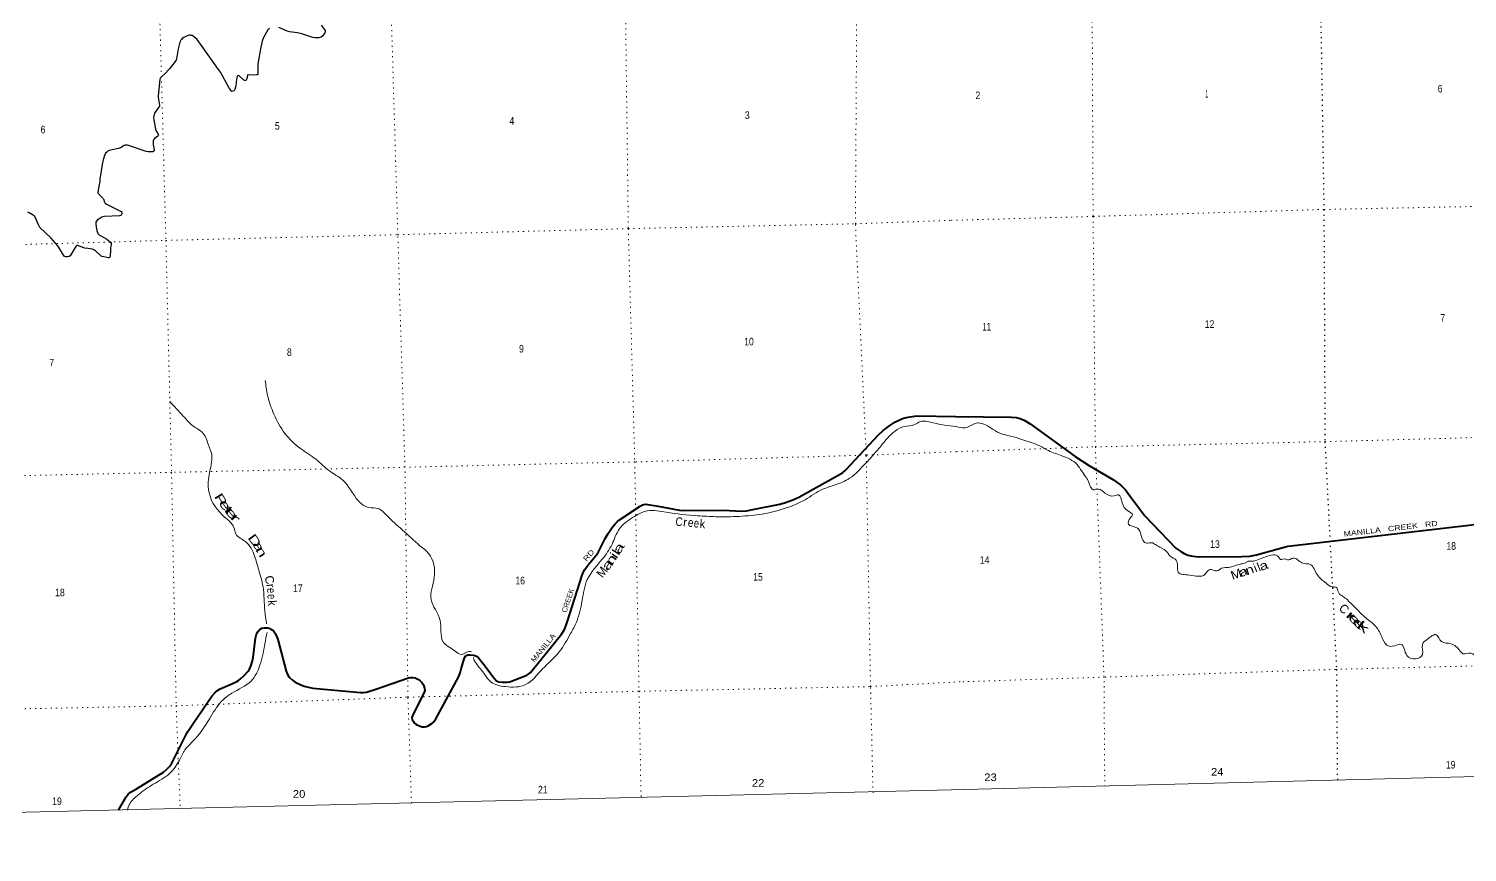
# Model space of a CAD drawing. Header units: feet. Extents: x 489137 to 739700, y 189004 to 379547.
# Drawn here: x 533287 to 566379, y 189004 to 207930 of the extents above; entities that cross this region are included whole.
import ezdxf
from ezdxf.enums import TextEntityAlignment as Align

# ---------------------------------------------------------------- set-up
doc = ezdxf.new("R2010")
doc.units = ezdxf.units.FT
doc.header["$LTSCALE"] = 80
doc.linetypes.add('DOTTED', pattern=[1.5, 0.3, -1.2])
for name, color, linetype, lineweight in [('26', 7, 'Continuous', 40), ('29', 7, 'Continuous', 25), ('39', 7, 'Continuous', 13), ('4', 7, 'Continuous', 13), ('6', 7, 'DOTTED', 25), ('7', 7, 'DOTTED', 13)]:
    doc.layers.add(name, color=color, linetype=linetype, lineweight=lineweight)
doc.layers.add('27', color=7, linetype='Continuous')
doc.layers.add('41', color=7, linetype='Continuous')

msp = doc.modelspace()

# ---------------------------------------------------------------- linework, layer by layer
at = {"layer": '26'}
for points in [[(541850.13, 192950.82), (542024.94, 193010.21), (542078.86, 193021.95), (542123.3, 193021.21), (542179.69, 193010.21), (542240.65, 192982.06), (542292.24, 192944.52), (542330.3, 192904.73), (542364.92, 192853.01), (542391.89, 192773.24), (542398.93, 192723.97), (542394.24, 192695.81), (542378.27, 192662.14), (542258.59, 192438.42), (542111.12, 192139.17), (542101.14, 192097.51), (542108.18, 192052.93), (542133.97, 192006), (542158.67, 191973.23), (542192.59, 191945), (542218.38, 191928.58), (542287.85, 191898.66), (542337.96, 191886.34), (542398.93, 191886.34), (542436.44, 191893.38), (542478.74, 191908.77), (542560.71, 191961.42), (542595.89, 191996.62), (542641.14, 192055.17), (543177.24, 193044.68), (543211.39, 193125.19), (543234.19, 193215.97), (543312.63, 193470.65), (543333.31, 193507.63), (543354.42, 193528.75), (543387.24, 193540.48), (543443.16, 193543.41), (543527.93, 193533.44), (543586.55, 193512.33), (543630.52, 193474.72), (543731.01, 193352.84), (543989.84, 193003.18), (544046.12, 192946.87), (544064.87, 192935.14), (544097.7, 192918.71), (544187.94, 192909.41), (544289.97, 192911.68), (544345.08, 192921.06), (544394.4, 192936.16), (544744.25, 193074.41), (544792.93, 193101.72), (544828.1, 193134.57), (544900.74, 193216.58), (545542.08, 194016.78), (545607.73, 194122.36), (545649.94, 194220.9), (545683.03, 194312.79), (546017.57, 195374.57), (546049.72, 195445.67), (546082.54, 195501.98), (546154.96, 195610.96), (546349.84, 195839.84), (546397.19, 195905.16), (546550.31, 196216.7), (546613.63, 196330.22), (546707.42, 196466.31), (546775.42, 196553.12), (546827.86, 196602.82), (546878.59, 196644.62), (547351.94, 196958.45), (547403.81, 196984.84), (547436.64, 196996.57), (547481.19, 197003.61), (547527.79, 196998.34), (547766.66, 196955.51), (548257.3, 196865.18), (548377.69, 196855.94), (549273.1, 196864.27), (549672.19, 196846.72), (549798.97, 196851.1), (549944.95, 196877.6), (550565.71, 197003.61), (550694.54, 197040.68), (550862.32, 197099.81), (550998.66, 197161.32), (552003.17, 197725.94), (552059.32, 197768.5), (552101.52, 197810.74), (552190.49, 197911.46), (552832.8, 198599.71), (552944.46, 198699.98), (553061.7, 198791.49), (553209.41, 198885.34), (553386.59, 198970.41), (553443.89, 198988.58), (553518.92, 199005), (553660.64, 199023.52), (553725.26, 199030.81), (554606.66, 199021.45)], [(554606.66, 199021.45), (555897.81, 199000.29), (555998.45, 198993.46), (556091.06, 198971.61), (556189.51, 198932.01), (556326.7, 198852.66), (557356.53, 198102.03), (557686.47, 197885.89), (558237.74, 197562.64), (558408.89, 197443.53), (558466.89, 197388.91), (558518.07, 197330.87), (558637.2, 197168.18), (558962.82, 196734.11), (559128.93, 196559.5), (559676.39, 195992.61), (559786.37, 195917.38), (559864.04, 195869.71), (559952.75, 195835.57), (560068.75, 195808.26), (560211.41, 195791.64), (561191.99, 195798.57), (561375.48, 195811.68), (561527.6, 195838.69), (562164.94, 196015.15), (562257.44, 196037), (568205.94, 196730.03)], [(535354.35, 189972.4), (535526.17, 190279.15), (535576.84, 190340.14), (535627.46, 190385.27), (535763.83, 190464.26), (536385.66, 190847.21), (536458.47, 190903.25), (536524.64, 190970.67), (536567.5, 191032.3), (536644.57, 191186.33), (536913.22, 191725.49), (536948.53, 191778.42), (537086.17, 191983.19), (537495.47, 192593.41), (537582.79, 192686.42), (537624.99, 192721.62), (537687.45, 192758.91), (537957.44, 192876.45), (538070.49, 192928.09), (538110.36, 192951.55), (538168.97, 192996.13), (538237.39, 193060.89), (538330.76, 193162.72), (538365.93, 193214.34), (538395.4, 193281.79), (538432.77, 193406.74), (538449.44, 193481.23), (538505.89, 193920.83), (538528.9, 194016.77), (538559.52, 194069.82), (538585.17, 194108.28), (538613.31, 194134.09), (538648.48, 194152.86), (538699.58, 194159.01), (538744.62, 194164.59), (538786.82, 194159.9), (538829.03, 194148.17), (538855.37, 194133.71), (538897.03, 194110.62), (538918.13, 194089.51), (538961.51, 194024.11), (539017.96, 193894.77), (539208.34, 193162.42), (539240.54, 193087.64), (539280.4, 193031.33), (539353.09, 192958.6), (539418.74, 192916.36), (539533.63, 192857.71), (539619.64, 192824.47), (539751.69, 192787.32), (539824.38, 192775.58), (539907.21, 192769.06), (540918.21, 192677.04), (540987, 192676.34), (541058.9, 192686.43), (541244.46, 192745.07), (541850.13, 192950.82)]]:
    msp.add_lwpolyline(points, dxfattribs=at)
at = {"layer": '29'}
for points in [[(538821.57, 207935.59), (538811.71, 207928.19), (538787.07, 207903.53), (538686.04, 207728.47), (538653.35, 207645.07), (538627.21, 207508.68)], [(540015.42, 208013.26), (540103, 207894.77), (540109.05, 207870.25), (540101.66, 207840.66), (540049.91, 207769.15), (540012.8, 207737.37), (539959.98, 207723.54), (539946.42, 207722.3), (539876.24, 207721.29), (539821.99, 207728.47), (539565.72, 207814.77), (539465.96, 207835.81), (539285.86, 207862.66), (539228.14, 207873.94), (539035.94, 207960.24)], [(537655.63, 206993.2), (537202.98, 207632.48), (537161.99, 207682.83), (537117.64, 207725.98), (537070.82, 207764.2), (537044.95, 207774.06), (537017.43, 207779.75), (536999.36, 207782.69), (536973.49, 207780.23), (536929.14, 207765.43), (536852.75, 207729.68), (536816.04, 207705.49), (536798.54, 207687.77), (536783.75, 207668.04), (536762.81, 207621.19), (536724.05, 207469.66), (536683.34, 207240.85), (536674.97, 207212.99), (536669.79, 207200.16), (536658.7, 207177.97), (536527.58, 207011.7), (536505.3, 206988.73), (536436.72, 206921.66)], [(538627.21, 207508.68), (538553.4, 207123.64), (538556.2, 206884.57), (538552.98, 206876.57), (538544.36, 206871.63), (538525.25, 206869.78), (538455.95, 206867.55), (538337.98, 206872.24), (538326.28, 206870.4), (538319.05, 206863.52), (538310.53, 206809.01), (538296.1, 206767.45), (538285.01, 206752.65), (538270.14, 206741.5), (538259.13, 206740.32), (538238.19, 206752.65), (538138.39, 206843.88), (538125.45, 206850.66), (538101.73, 206853.1), (538087.88, 206847.58), (538078.63, 206833.4), (538063.76, 206771.59), (538047.99, 206618.39), (538029.35, 206537.51), (538021.97, 206521.5), (538009.64, 206507.93), (537983.04, 206493.89), (537968.37, 206491.29), (537952.96, 206498.06), (537933.25, 206517.79), (537887.8, 206583.53), (537700.59, 206929.7), (537655.63, 206993.2)], [(536436.72, 206921.66), (536322.96, 206813.66), (536308.13, 206794.22), (536299.55, 206766.82), (536264.43, 206388.94), (536266.11, 206360.91), (536295.54, 206176.89), (536295.23, 206165.79), (536292.76, 206154.7), (536274.89, 206124.48), (536191.11, 206015.99), (536178.02, 205988.54), (536161.54, 205927.23), (536156.61, 205887.78), (536162.3, 205833.34), (536213.42, 205595.7), (536267.49, 205508.06), (536271.18, 205495.73), (536270.99, 205484.85), (536266.26, 205473.54), (536256.4, 205463.68), (536181.25, 205410.66), (536157.84, 205381.08), (536149.21, 205351.49), (536147.98, 205302.17), (536150.24, 205268.27), (536173.85, 205146.83), (536172.49, 205124.24), (536166.46, 205114.78), (536144.29, 205103.67), (536086.38, 205101.22), (536030.01, 205103.96), (535986.59, 205108.6), (535649.86, 205221.38), (535647.46, 205222.21)], [(535647.46, 205222.21), (535557.22, 205253.47), (535523.9, 205257.86), (535501.17, 205256.55), (535481.45, 205246.68), (535394.7, 205195.77), (535350.86, 205180.11), (535202.52, 205151.93), (535115.54, 205122.16), (535079.2, 205096.04), (535055.17, 205069.15), (535030.53, 205017.37), (534997.26, 204915.04), (534974.55, 204809.6), (534923.62, 204476.51), (534918.21, 204429.84)], [(534918.21, 204429.84), (534876.51, 204177.77), (534876.51, 204160.51), (534884.82, 204141.77), (534990.54, 204038.37), (535002.18, 204022.44), (535010.8, 204008.87), (535024.36, 203953.4), (535035.44, 203934.9), (535048.28, 203921.5), (535078.56, 203897.92), (535183.33, 203849.12), (535396.03, 203738.82), (535413.68, 203727.79), (535427.85, 203709.92), (535434.01, 203693.89), (535430.14, 203673.51), (535411.83, 203645.81), (535400.13, 203636.56), (535374.97, 203629.68), (535209.18, 203621.29)], [(534644.49, 202880.48), (534577.74, 202887.61), (534553.76, 202894.07), (534411.17, 202948.15), (534399.71, 202948.63), (534380, 202936.3), (534354.11, 202900.25), (534236.52, 202713.91), (534214.91, 202694.67), (534177.95, 202687.27), (534131.13, 202687.27), (534101.81, 202703.91), (533956.07, 202938.76), (533795.6, 203124.95), (533545, 203362.74), (533516.35, 203406.02), (533422.96, 203614.37), (533407.93, 203630.4), (533390.68, 203645.19), (533299.51, 203699.44), (533267.47, 203714.23)], [(535209.18, 203621.29), (535031.13, 203616.22), (534994.7, 203610.44), (534970.15, 203602.04), (534943.04, 203587.25), (534861.73, 203530.53), (534844.45, 203509.55), (534833.39, 203488.62), (534829.69, 203457.8), (534835.86, 203372.73), (534841.45, 203332.61), (534849.41, 203296.29), (534866.66, 203249.45), (534878.98, 203223.56), (534885.14, 203216.16), (534905.75, 203197.85)], [(534905.75, 203197.85), (535079.91, 203096.47), (535164.19, 203025.68), (535178.97, 203002.26), (535180.21, 202977.6), (535166.52, 202886), (535163.53, 202853.83)], [(535163.53, 202853.83), (535159.88, 202698.37), (535155.57, 202681.72), (535146.49, 202670.38), (535138.32, 202665.69), (535122.92, 202666.31), (534976.46, 202697.53), (534952.28, 202707.61), (534925.79, 202725.49), (534819.61, 202827.55), (534802.59, 202841.38), (534784.72, 202850.62), (534749.61, 202862.33), (534699.46, 202872.24), (534644.49, 202880.48)]]:
    msp.add_lwpolyline(points, dxfattribs=at)
at = {"layer": '39'}
for points in [[(543474.71, 193607.98), (543470.79, 193610.68), (543243.48, 193552.04), (543088.84, 193630.24), (542814.78, 193849.85), (542747.97, 194333.51), (542542.07, 194812.82), (542616.03, 195321.07), (542491.76, 195862.34), (542286.89, 196046.75), (541883.29, 196409.63), (541516.41, 196748.87), (541318.07, 196905.12), (541109.92, 196927.88), (540871.32, 197079.41), (540512.16, 197556.14), (540201.9, 197769.08), (539890.68, 198038.57), (539537.53, 198283.11), (539180.59, 198630.6), (538926.94, 199070.73), (538780.35, 199502.55), (538725.98, 199849.07)], [(536531.72, 199361.77), (536842, 199029.65), (537114.81, 198765.58), (537278.03, 198657.23), (537415.84, 198384.83), (537494.65, 198141.74), (537436.01, 197680.21), (537441.56, 197239.96), (537791.58, 196708.54), (538005.45, 196469.74), (538050.33, 196323.03), (538275.3, 196143), (538482.78, 195807.13), (538576.88, 195495.62), (538676.34, 195107.45), (538716.13, 194552.63), (538759.44, 194256.68)], [(554612.89, 198792.92), (554094.69, 198870.98), (553961.01, 198903.07), (553793.64, 198900.26), (553665.7, 198833.47), (553426.47, 198787.04), (553039.74, 198519.97), (552840.14, 198280.28), (552541.3, 197946.02), (552168.07, 197598.38), (551839.9, 197445.41), (551553.13, 197347.68), (551145.83, 197104.51), (550889.73, 196983.05), (550647.12, 196898.18), (550155.03, 196776.8), (549901.44, 196744.26), (549629.49, 196723.53), (549093.07, 196716.54), (548669.12, 196737.7), (547949.66, 196818.54), (547519.49, 196849.69), (547177.2, 196696.49), (546867.17, 196426.67), (546705.63, 196084.61), (546481.58, 195741.49), (546136.64, 195273.14), (546015.91, 194786.32), (545885.21, 194293.28), (545752.53, 194032.5), (545491.51, 193609.99), (545106.94, 193217.73), (544717.78, 192857.7), (544252.67, 192809.49), (543922.07, 192915.04), (543703.54, 193190.12), (543523.65, 193449.61), (543515.98, 193479.71)], [(554611.56, 198793.12), (554832.35, 198760.03), (555082.88, 198865.18), (555425.24, 198751.32), (555624.64, 198632.74), (555874.61, 198570.34), (556125.11, 198491.8), (556518.6, 198355.4), (556748.34, 198233.79), (557052.51, 198116.65), (557401.74, 197916.21), (557511.53, 197764.41), (557608.84, 197624.3), (557673.27, 197503.29), (557775.47, 197337.1), (557893.93, 197351.1), (558044.22, 197255.13), (558257.75, 197197.57), (558353.74, 197220.92), (558442.5, 197034.11), (558573.41, 196852.72), (558677.26, 196759.25), (558625.27, 196684.87), (558583.46, 196546.23), (558794.08, 196454.26), (558876.14, 196287.41), (558996.99, 196105.69), (559121.56, 196117.87), (559205.63, 196074.21), (559306.28, 196016.97), (559487.96, 195885.7), (559538.72, 195812.69), (559684.98, 195716.59), (559732.29, 195441.6), (559992.46, 195375.5), (560342.67, 195391.08), (560459.85, 195505.96), (560618.29, 195468.8), (560729.13, 195530.99), (560895.85, 195548.6), (561127.3, 195620.82), (561229.46, 195640.34), (561285.37, 195656.31), (561336.6, 195692.32), (561431.3, 195693.42), (561573.13, 195732.42), (561736.97, 195790.6), (561918.81, 195837.25), (562036.73, 195794.13), (562079.05, 195732.95), (562205.7, 195743.18), (562242.6, 195724.21), (562370.27, 195764.75), (562575.52, 195652.43), (562768.12, 195618.41), (562924.91, 195385.39), (563135.08, 195184.41), (563274.84, 195102.22), (563370, 195089.2), (563413.84, 194981.65), (563573.5, 194845.61), (563671.24, 194753.96), (563777.36, 194652.5), (564006.64, 194421.87), (564253.25, 194216.03), (564408.49, 193968.83), (564532.08, 193765), (564653.94, 193736.72), (564858.06, 193781.8), (564991.35, 193527.82), (565189.57, 193445.54), (565347.41, 193549.65), (565347.93, 193779.79), (565464.84, 193902.74), (565667.18, 194002.26), (565783.07, 193848.63), (566002.45, 193797.33), (566213.57, 193628.68), (566278.1, 193566.21), (566465.02, 193582.47), (566582.54, 193441), (566563.62, 193341.47), (566596.74, 193130.62), (566670.55, 192969.55), (566804.89, 193052.7), (566913.21, 193191.51), (567077.13, 193356.38), (567303.75, 193575.81), (567576.39, 193744.26), (567769.92, 193558.88), (567906.91, 193438.25), (567989.27, 193313.42)], [(538769.89, 194057.14), (538719.02, 193797.22), (538606.42, 193306.51), (538402.96, 192939.5), (537957.96, 192659.34), (537723.14, 192473.6), (537441.69, 192066.91), (537122.61, 191619.18), (536881.04, 191356.57), (536751.94, 191122.11), (536527.27, 190815.35), (536150.35, 190564.61), (535807.54, 190324.54), (535609.95, 190115.54), (535583.52, 190065.06), (535557.52, 189971.43)]]:
    msp.add_spline(points, degree=3, dxfattribs=at)
at = {"layer": '4'}
msp.add_lwpolyline([(489136.84, 372822.34), (519705.79, 373516.18), (550270.46, 374252.07), (580830.76, 375029.99), (611393.28, 375849.96), (641954.65, 376711.97), (672514.8, 377616.02), (703073.68, 378562.1), (733631.22, 379547.32), (739699.91, 195787.95), (708889.59, 194791.66), (678077.93, 193837.75), (647264.99, 192926.23), (616450.81, 192057.09), (585635.48, 191230.33), (554819.03, 190445.97), (524001.53, 189703.99), (493183.04, 189004.41)], close=True, dxfattribs=at)
msp.add_lwpolyline([(489136.84, 372822.34), (519705.79, 373516.18), (550270.46, 374252.07), (580830.76, 375029.99), (611393.28, 375849.96), (641954.65, 376711.97), (672514.8, 377616.02), (703073.68, 378562.1), (733631.22, 379547.32), (739699.91, 195787.95), (708889.59, 194791.66), (678077.93, 193837.75), (647264.99, 192926.23), (616450.81, 192057.09), (585635.48, 191230.33), (554819.03, 190445.97), (524001.53, 189703.99), (493183.04, 189004.41)], close=True, dxfattribs=at)
at = {"layer": '6'}
msp.add_lwpolyline([(562279.65, 236584.67), (562307.79, 235689.72), (562421.01, 230388.69), (562573.48, 225058.67), (562757.9, 219737.79), (562880.56, 214394.68), (562994.84, 209061.39), (563081.29, 203777.64), (563104.96, 198441.36), (563371.17, 193207.95), (563390.73, 190659.89)], dxfattribs=at)
at = {"layer": '7'}
for points in [[(552709.82, 190368.03), (552651.75, 192809.15), (552552.23, 198132.03), (552303.56, 203448.37), (552336.81, 208791.66), (552214.94, 214124.26), (552060.56, 219470.46), (551940.49, 224815.22), (551808.85, 230129.48), (551667.92, 235397.12), (551670.8, 236320.31)], [(556988.67, 236452.23), (557001.94, 235524.87), (557116.71, 230238.02), (557294.7, 224929.03), (557402.93, 219595.54), (557547.97, 214307.67), (557748.14, 208936.84), (557771.28, 203616.69), (557823.83, 198321.73), (558022.51, 193057.83), (558039.83, 190525.97)], [(542090.36, 190134.37), (542009.81, 192567.81), (541941.2, 197852.83), (541776.77, 203196.84), (541618.63, 208526.82), (541496.09, 213780.63), (541360.56, 219086.75), (541297.26, 224414.28), (541124.18, 229792.48), (540964.45, 235098.19), (540969.66, 236058.81)], [(546330.26, 236189.17), (546331.19, 235254.98), (546452.4, 229960.74), (546588.29, 224634.43), (546694.51, 219273.29), (546864.23, 213973.8), (547012.04, 208657.79), (547079.26, 203336.39), (547227.83, 197975.96), (547326.48, 192703.56), (547372.85, 190262.82)], [(535653.93, 235930.83), (535700.3, 234957.26), (535811.4, 229664.88), (535922.77, 224239.18), (535998.47, 218893.68), (536148.55, 213680.72), (536295.73, 208401.06), (536441.84, 203066.85), (536571.78, 197734.38), (536678.08, 192369.19), (536771.55, 190006.31)], [(573770.58, 203979.51), (573709.29, 203978.7), (568393.15, 203882.14), (563081.29, 203777.64), (557771.28, 203616.69), (554495.06, 203527.63)], [(523696.3, 202754.43), (525788.91, 202760.68), (531171.21, 202914.56), (536441.84, 203066.85), (541776.77, 203196.84), (547079.26, 203336.39), (552303.56, 203448.37), (554495.06, 203527.63)], [(554626.75, 198210.16), (557823.83, 198321.73), (563104.96, 198441.36), (568498.11, 198586.89), (573911.21, 198739.13), (574078.17, 198744.18)], [(554626.75, 198210.16), (552552.26, 198130.01), (547227.83, 197975.96), (541941.2, 197852.83), (536571.78, 197734.38), (531281.14, 197620.26), (525928.62, 197446.56), (523820.37, 197449.65)], [(570665.52, 193385.79), (568649.95, 193337.59), (563347.01, 193207.15), (558035.58, 193027.99), (554757.69, 192922.82)], [(523945.02, 192120.28), (526021.85, 192137.71), (531393.47, 192267.07), (536678.08, 192369.19), (542009.81, 192567.81), (547326.48, 192703.56), (552651.71, 192811.17), (554757.69, 192922.82)]]:
    msp.add_lwpolyline(points, dxfattribs=at)

# ---------------------------------------------------------------- texts
at = {"layer": '27'}
for s, rotation, width, p in [('MANILLA   CREEK   RD', 6.645, 1.25, (563543.77, 196257.34)), ('RD', 49.587, 1.25, (546120.43, 195678.39)), ('MANILLA', 51.289, 1.15, (544921.6, 193354.54))]:
    msp.add_text(s, height=120, rotation=rotation, dxfattribs=dict(at, width=width)).set_placement(p)
msp.add_text('CREEK', height=120, rotation=71.512, dxfattribs=at).set_placement((545656.29, 194499.18))
at = {"layer": '41'}
for s, rotation, width, p in [('P', 301.635, 1.65, (537620.77, 197057.96)), ('e', 307.4, 1.75, (537722.44, 196922.07)), ('t', 309.026, 1.75, (537808.71, 196812.45)), ('e', 309.026, 1.8, (537876.15, 196729.25)), ('r', 310.515, 2.05, (537967.36, 196623.63)), ('C', 353.308, 0.85, (548236.78, 196502.93)), ('e', 353.87, 0.85, (548505.04, 196483.93)), ('e', 356.153, 0.8, (548641.32, 196467.26)), ('k', 356.153, 0.95, (548778.86, 196453.36)), ('D', 306.348, 1.6, (538403.87, 196107.19)), ('a', 300.734, 1.6, (538488.17, 195981.9)), ('n', 300.298, 1.6, (538554.54, 195857.51)), ('i', 56.405, 1.4, (546832.37, 195773.24)), ('l', 57.308, 1.3, (546880.49, 195845.65)), ('a', 57.308, 1.65, (546939.33, 195938.67)), ('a', 54.86, 1.75, (546680.13, 195558.02)), ('n', 56.405, 1.7, (546762.64, 195668.3)), ('i', 22.262, 1.05, (561538.82, 195445.91)), ('a', 19.443, 1.3, (561726.86, 195499)), ('M', 18.827, 1.1, (561093.85, 195302.16)), ('a', 21.987, 1.35, (561260.94, 195359.84)), ('n', 20.771, 1.3, (561404.65, 195404.55)), ('e', 273.145, 0.8, (538768.43, 195012.31)), ('e', 273.145, 0.8, (538778.1, 194873.02)), ('k', 273.253, 0.95, (538788.06, 194725.73)), ('r', 316.203, 2.2, (563635.61, 194372.78)), ('e', 315.06, 2.05, (563722.91, 194283.02)), ('e', 314.603, 2.05, (563822.26, 194183.99)), ('k', 320.245, 2.05, (563922.27, 194106.13))]:
    msp.add_text(s, height=200, rotation=rotation, dxfattribs=dict(at, width=width)).set_placement(p, align=Align.CENTER)
for s, rotation, p in [('r', 353.87, (548376.76, 196491.01)), ('M', 52.86, (546552.05, 195384.7)), ('l', 22.21, (561621.07, 195467.47)), ('C', 284.38, (538730.25, 195241.16)), ('r', 276.81, (538753.47, 195117.53)), ('C', 316.737, (563478.03, 194523.83))]:
    msp.add_text(s, height=200, rotation=rotation, dxfattribs=at).set_placement(p, align=Align.CENTER)
at = {"layer": '7'}
for s, width, p in [('1', 0.4, (560354.94, 206348.59)), ('6', 0.85, (565700.42, 206465.93)), ('2', 0.85, (555066.62, 206313.11)), ('12', 0.85, (560340.48, 201054.38)), ('7', 0.85, (565759.28, 201196.84)), ('11', 0.65, (555228.32, 200995.57)), ('13', 0.85, (560464.76, 195999.54)), ('18', 0.85, (565898.91, 195955.62)), ('14', 0.85, (555165.57, 195632.83)), ('24', 1.1, (560484.75, 190764.02)), ('19', 0.85, (565887.41, 190927.55)), ('23', 1.1, (555268.36, 190639.12))]:
    msp.add_text(s, height=175, dxfattribs=dict(at, width=width)).set_placement(p)
for s, width, p in [('4', 0.85, (544400.88, 205728.19)), ('3', 0.85, (549816.49, 205857.52)), ('6', 0.85, (533614.96, 205527.01)), ('5', 0.85, (539004.58, 205612.02)), ('8', 0.85, (539281.33, 200411.16)), ('9', 0.85, (544621.07, 200490.65)), ('10', 0.85, (549855.65, 200652.74)), ('7', 0.85, (533816.01, 200169.31)), ('16', 0.85, (544591.2, 195161.23)), ('15', 0.85, (550062.66, 195246.6)), ('18', 0.85, (534003.94, 194886.38)), ('17', 0.85, (539477.7, 194984.14)), ('22', 1.1, (550065.48, 190508.64)), ('20', 1.1, (539507.03, 190256.11)), ('21', 0.85, (545111.83, 190355.23)), ('19', 0.85, (533935.86, 190088.41))]:
    msp.add_text(s, height=175, dxfattribs=dict(at, width=width)).set_placement(p, align=Align.CENTER)

doc.saveas('drawing.dxf')
